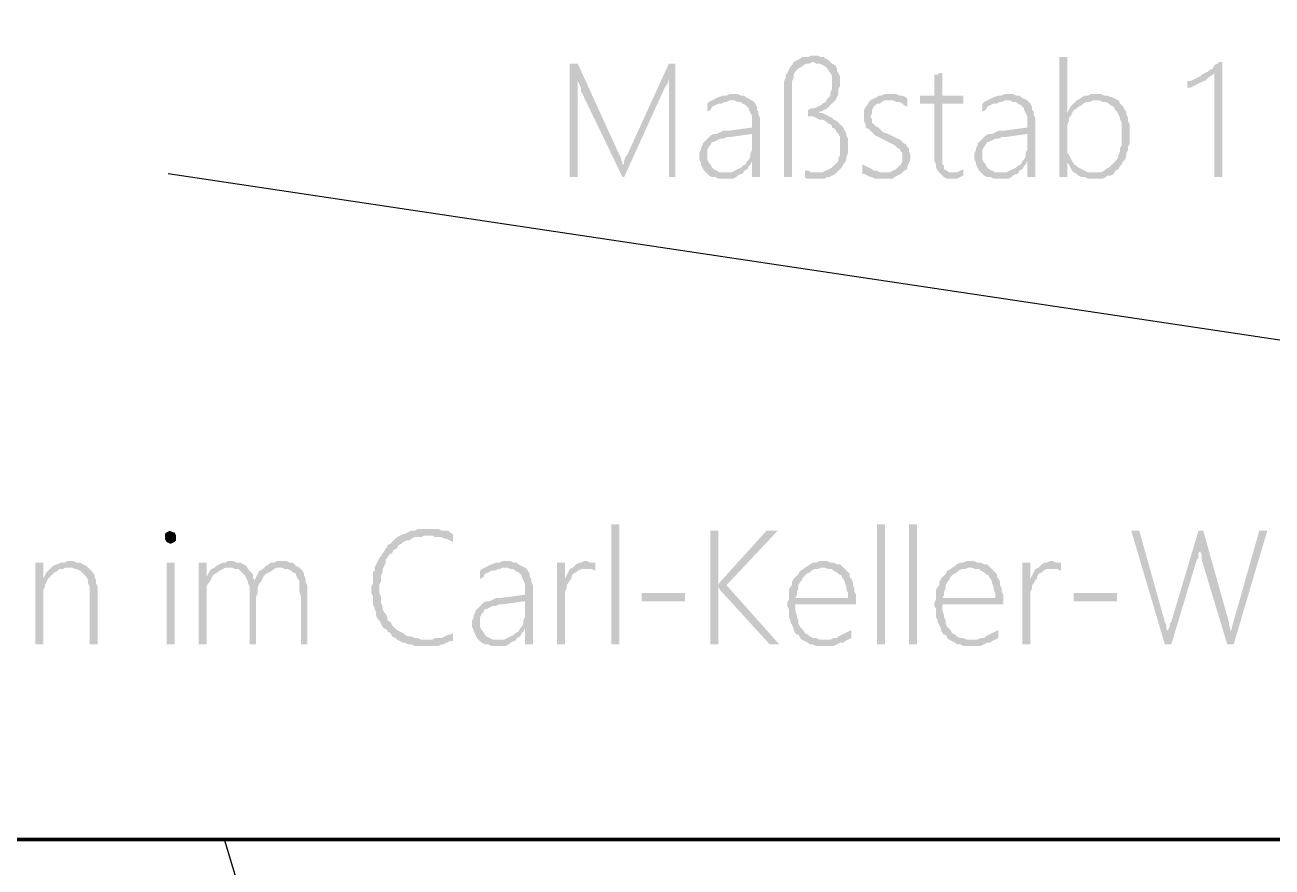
# Model space of a CAD drawing. Header units: metres. Extents: x -47 to 309, y -25 to 105.
# Drawn here: x -26.78 to -18.53, y 93.9 to 99.47 of the extents above; entities that cross this region are included whole.
import ezdxf

# ---------------------------------------------------------------- set-up
doc = ezdxf.new("R2010")
doc.units = ezdxf.units.M
doc.linetypes.add('AUSGEZOGEN', pattern=[0])
doc.layers.add('XR$1$STANDARD_1', color=7, linetype='AUSGEZOGEN', lineweight=25)

msp = doc.modelspace()

# ---------------------------------------------------------------- hatches: boundary and pattern name
at = {"layer": 'XR$1$STANDARD_1', "linetype": 'AUSGEZOGEN', "lineweight": 140, "transparency": 33554687}
h = msp.add_hatch(color=7, dxfattribs=at)
h.set_gradient(color2=(0, 0, 0), one_color=1)
h.paths.add_polyline_path([(-21.5698, 99.2677), (-21.5804, 99.2677), (-21.6016, 99.2571), (-21.6439, 99.2571), (-21.6545, 99.2466), (-21.6756, 99.236), (-21.6968, 99.2254), (-21.5698, 99.2254), (-21.5486, 99.2148), (-21.5275, 99.2148), (-21.5063, 99.2042), (-21.4851, 99.1936), (-21.4746, 99.1831), (-21.464, 99.1619), (-21.4534, 99.1513), (-21.4428, 99.1301), (-21.4428, 99.0455), (-21.4534, 99.0243), (-21.4534, 99.0031), (-21.464, 98.9926), (-21.4746, 98.982), (-21.4851, 98.9608), (-21.5063, 98.9502), (-21.5169, 98.9397), (-21.5381, 98.9291), (-21.5592, 98.9185), (-21.5804, 98.9185), (-21.6016, 98.9079), (-21.6016, 98.8656), (-21.5698, 98.8656), (-21.5486, 98.855), (-21.5275, 98.8444), (-21.5063, 98.8444), (-21.4851, 98.8338), (-21.4746, 98.8232), (-21.4534, 98.8127), (-21.4428, 98.8021), (-21.4428, 98.7915), (-21.4217, 98.7809), (-21.4111, 98.7597), (-21.4005, 98.7492), (-21.3899, 98.728), (-21.3899, 98.6116), (-21.4005, 98.5904), (-21.4005, 98.5692), (-21.4111, 98.5587), (-21.4322, 98.5375), (-21.4428, 98.5269), (-21.464, 98.5163), (-21.4851, 98.5058), (-21.5063, 98.4952), (-21.5486, 98.4952), (-21.4217, 98.4846), (-21.4111, 98.4952), (-21.3899, 98.5163), (-21.3793, 98.5269), (-21.3687, 98.5481), (-21.3582, 98.5587), (-21.3476, 98.5798), (-21.3476, 98.601), (-21.337, 98.6222), (-21.337, 98.7174), (-21.3476, 98.7386), (-21.3476, 98.7492), (-21.3582, 98.7703), (-21.3687, 98.7915), (-21.3899, 98.8127), (-21.4005, 98.8232), (-21.4111, 98.8338), (-21.4322, 98.8444), (-21.4428, 98.855), (-21.464, 98.8656), (-21.4851, 98.8762), (-21.5063, 98.8867), (-21.5275, 98.8867), (-21.5275, 98.8973), (-21.5169, 98.8973), (-21.4957, 98.9079), (-21.4746, 98.9185), (-21.464, 98.9291), (-21.4428, 98.9502), (-21.4322, 98.9608), (-21.4217, 98.9714), (-21.4111, 98.9926), (-21.4005, 99.0137), (-21.4005, 99.0455), (-21.3899, 99.0666), (-21.3899, 99.1301), (-21.4005, 99.1513), (-21.4111, 99.1619), (-21.4111, 99.1831), (-21.4217, 99.2042), (-21.4428, 99.2148), (-21.4534, 99.2254), (-21.464, 99.236), (-21.4851, 99.2466), (-21.4957, 99.2571), (-21.5169, 99.2571), (-21.5381, 99.2677)], flags=0)
h = msp.add_hatch(color=7, dxfattribs=at)
h.set_gradient(color2=(0, 0, 0), one_color=1)
h.paths.add_polyline_path([(-19.8871, 99.2571), (-19.94, 99.2571), (-19.94, 98.4634), (-19.8871, 98.4634), (-19.8871, 98.5587), (-19.8554, 98.5692), (-19.866, 98.5904), (-19.8765, 98.6116), (-19.8871, 98.6222), (-19.8871, 98.8127), (-19.8765, 98.8338), (-19.8765, 98.855), (-19.866, 98.8656), (-19.8554, 98.8867), (-19.8871, 98.8867)], flags=0)
h = msp.add_hatch(color=7, dxfattribs=at)
h.set_gradient(color2=(0, 0, 0), one_color=1)
h.paths.add_polyline_path([(-23.1255, 99.2148), (-23.1784, 99.2148), (-23.1784, 98.4634), (-23.1255, 98.4634), (-23.1255, 99.109)], flags=0)
h = msp.add_hatch(color=7, dxfattribs=at)
h.set_gradient(color2=(0, 0, 0), one_color=1)
h.paths.add_polyline_path([(-23.1255, 99.2148), (-23.1255, 99.0984), (-23.1149, 99.0772), (-23.1043, 99.0561), (-23.1043, 99.0349), (-22.8292, 98.4634), (-22.8292, 98.5587), (-22.8398, 98.5798), (-22.8398, 98.5904), (-22.8503, 98.6116)], flags=0)
h = msp.add_hatch(color=7, dxfattribs=at)
h.set_gradient(color2=(0, 0, 0), one_color=1)
h.paths.add_polyline_path([(-22.4799, 99.2148), (-22.5223, 99.2148), (-22.7974, 98.6116), (-22.808, 98.601), (-22.8186, 98.5692), (-22.8186, 98.5481), (-22.8292, 98.5481), (-22.8292, 98.4634), (-22.8186, 98.4634), (-22.554, 99.0455), (-22.5434, 99.0666), (-22.5329, 99.0772), (-22.5223, 99.109)], flags=0)
h = msp.add_hatch(color=7, dxfattribs=at)
h.set_gradient(color2=(0, 0, 0), one_color=1)
h.paths.add_polyline_path([(-22.4799, 99.2148), (-22.5223, 99.109), (-22.5223, 98.4634), (-22.4799, 98.4634)], flags=0)
h = msp.add_hatch(color=7, dxfattribs=at)
h.set_gradient(color2=(0, 0, 0), one_color=1)
h.paths.add_polyline_path([(-21.6968, 99.2254), (-21.7074, 99.2042), (-21.718, 99.1936), (-21.7286, 99.1725), (-21.7391, 99.1513), (-21.7497, 99.1407), (-21.7497, 99.1196), (-21.7603, 99.0984), (-21.7603, 98.4634), (-21.7074, 98.4634), (-21.7074, 99.0984), (-21.6968, 99.1196), (-21.6968, 99.1407), (-21.6862, 99.1619), (-21.6756, 99.1725), (-21.6651, 99.1831), (-21.6439, 99.1936), (-21.6333, 99.2042), (-21.6121, 99.2148), (-21.591, 99.2148), (-21.5698, 99.2254)], flags=0)
h = msp.add_hatch(color=7, dxfattribs=at)
h.set_gradient(color2=(0, 0, 0), one_color=1)
h.paths.add_polyline_path([(-18.9558, 99.1619), (-18.977, 99.1513), (-18.9982, 99.1407), (-19.0087, 99.1301), (-19.0299, 99.1196), (-19.0511, 99.109), (-19.0722, 99.0984), (-19.0934, 99.0984), (-19.0934, 99.0455), (-19.0934, 99.0561), (-19.0722, 99.0561), (-19.0511, 99.0666), (-19.0299, 99.0772), (-19.0087, 99.0878), (-18.9876, 99.0984), (-18.977, 99.0984), (-18.9558, 99.1196), (-18.9452, 99.1301), (-18.9241, 99.1407), (-18.9135, 99.1513)], flags=0)
h = msp.add_hatch(color=7, dxfattribs=at)
h.set_gradient(color2=(0, 0, 0), one_color=1)
h.paths.add_polyline_path([(-18.8606, 99.2254), (-18.8817, 99.2254), (-18.8923, 99.2148), (-18.9135, 99.2042), (-18.9241, 99.1831), (-18.9452, 99.1725), (-18.9558, 99.1619), (-18.9135, 99.1513), (-18.9135, 98.4634), (-18.8606, 98.4634)], flags=0)
h = msp.add_hatch(color=7, dxfattribs=at)
h.set_gradient(color2=(0, 0, 0), one_color=1)
h.paths.add_polyline_path([(-20.7126, 99.1513), (-20.7338, 99.1513), (-20.7443, 99.1407), (-20.7655, 99.1407), (-20.7655, 99.0031), (-20.8608, 99.0031), (-20.8608, 98.9502), (-20.7655, 98.9502), (-20.7655, 98.5692), (-20.7549, 98.5481), (-20.7549, 98.5269), (-20.7443, 98.5058), (-20.7338, 98.4952), (-20.6385, 98.4952), (-20.6703, 98.4952), (-20.6808, 98.5058), (-20.702, 98.5163), (-20.702, 98.5375), (-20.7126, 98.5481), (-20.7126, 98.9502), (-20.575, 98.9502), (-20.575, 99.0031), (-20.7126, 99.0031)], flags=0)
h = msp.add_hatch(color=7, dxfattribs=at)
h.set_gradient(color2=(0, 0, 0), one_color=1)
h.paths.add_polyline_path([(-22.0884, 99.0137), (-22.1201, 99.0137), (-22.1413, 99.0031), (-22.1625, 99.0031), (-22.1942, 98.9926), (-22.2154, 98.982), (-22.2365, 98.9714), (-22.2577, 98.9608), (-22.2683, 98.9502), (-22.2683, 98.8973), (-22.2471, 98.9079), (-22.2365, 98.9291), (-22.2154, 98.9397), (-22.1942, 98.9502), (-22.173, 98.9502), (-22.1519, 98.9608), (-22.1413, 98.9608), (-22.1201, 98.9714), (-21.972, 98.9714), (-21.9931, 98.982), (-22.0143, 98.9926), (-22.0249, 99.0031), (-22.046, 99.0031), (-22.0672, 99.0137)], flags=0)
h = msp.add_hatch(color=7, dxfattribs=at)
h.set_gradient(color2=(0, 0, 0), one_color=1)
h.paths.add_polyline_path([(-21.0618, 99.0137), (-21.0936, 99.0137), (-21.1147, 99.0031), (-21.1359, 99.0031), (-21.1465, 98.9926), (-21.1677, 98.982), (-21.1888, 98.9714), (-21.0618, 98.9714), (-21.0407, 98.9714), (-21.0195, 98.9608), (-20.9983, 98.9608), (-20.9772, 98.9502), (-20.9666, 98.9397), (-20.9454, 98.9291), (-20.9454, 98.982), (-20.956, 98.9926), (-20.9772, 99.0031), (-20.9983, 99.0031), (-21.0195, 99.0137), (-21.0407, 99.0137)], flags=0)
h = msp.add_hatch(color=7, dxfattribs=at)
h.set_gradient(color2=(0, 0, 0), one_color=1)
h.paths.add_polyline_path([(-20.2681, 99.0137), (-20.2999, 99.0137), (-20.321, 99.0031), (-20.3422, 99.0031), (-20.3739, 98.9926), (-20.3951, 98.982), (-20.4163, 98.9714), (-20.4374, 98.9608), (-20.448, 98.9502), (-20.448, 98.8973), (-20.4269, 98.9079), (-20.4163, 98.9291), (-20.3951, 98.9397), (-20.3739, 98.9502), (-20.3528, 98.9502), (-20.3316, 98.9608), (-20.321, 98.9608), (-20.2999, 98.9714), (-20.1517, 98.9714), (-20.1729, 98.982), (-20.194, 98.9926), (-20.2046, 99.0031), (-20.2258, 99.0031), (-20.2469, 99.0137)], flags=0)
h = msp.add_hatch(color=7, dxfattribs=at)
h.set_gradient(color2=(0, 0, 0), one_color=1)
h.paths.add_polyline_path([(-19.6861, 99.0137), (-19.7284, 99.0137), (-19.7495, 99.0031), (-19.7707, 99.0031), (-19.7919, 98.9926), (-19.8025, 98.982), (-19.8236, 98.9714), (-19.6755, 98.9714), (-19.6543, 98.9608), (-19.6331, 98.9608), (-19.612, 98.9502), (-19.6014, 98.9397), (-19.5802, 98.9291), (-19.5696, 98.9079), (-19.5591, 98.8973), (-19.5485, 98.8762), (-19.5379, 98.855), (-19.5379, 98.8444), (-19.5273, 98.8232), (-19.5273, 98.6751), (-19.5379, 98.6539), (-19.5379, 98.6327), (-19.5485, 98.6116), (-19.5485, 98.601), (-19.5591, 98.5798), (-19.5696, 98.5692), (-19.5802, 98.5587), (-19.6014, 98.5375), (-19.612, 98.5269), (-19.6331, 98.5163), (-19.6437, 98.5058), (-19.6649, 98.4952), (-19.7072, 98.4952), (-19.5802, 98.4846), (-19.5696, 98.5058), (-19.5485, 98.5163), (-19.5379, 98.5375), (-19.5273, 98.5481), (-19.5167, 98.5692), (-19.5061, 98.5798), (-19.4956, 98.601), (-19.4956, 98.6222), (-19.485, 98.6433), (-19.485, 98.6645), (-19.4744, 98.6857), (-19.4744, 98.8127), (-19.485, 98.8338), (-19.485, 98.855), (-19.4956, 98.8762), (-19.4956, 98.8973), (-19.5061, 98.9079), (-19.5167, 98.9291), (-19.5273, 98.9397), (-19.5379, 98.9502), (-19.5485, 98.9714), (-19.5696, 98.982), (-19.5908, 98.9926), (-19.6014, 98.9926), (-19.6226, 99.0031), (-19.6437, 99.0031), (-19.6649, 99.0137)], flags=0)
h = msp.add_hatch(color=7, dxfattribs=at)
h.set_gradient(color2=(0, 0, 0), one_color=1)
h.paths.add_polyline_path([(-21.972, 98.9714), (-22.099, 98.9714), (-22.0884, 98.9714), (-22.0672, 98.9608), (-22.046, 98.9608), (-22.0355, 98.9502), (-22.0143, 98.9397), (-22.0037, 98.9291), (-21.9931, 98.9185), (-21.9931, 98.9079), (-21.9825, 98.8867), (-21.972, 98.8656), (-21.972, 98.7915), (-22.1307, 98.7703), (-22.1625, 98.7703), (-22.1836, 98.7597), (-22.2048, 98.7492), (-21.972, 98.7492), (-21.972, 98.6433), (-21.9825, 98.6222), (-21.9825, 98.601), (-21.9931, 98.5798), (-21.972, 98.5692), (-21.972, 98.4634), (-21.919, 98.4634), (-21.919, 98.855), (-21.9296, 98.8762), (-21.9296, 98.8973), (-21.9402, 98.9079), (-21.9402, 98.9291), (-21.9508, 98.9502), (-21.9614, 98.9608)], flags=0)
h = msp.add_hatch(color=7, dxfattribs=at)
h.set_gradient(color2=(0, 0, 0), one_color=1)
h.paths.add_polyline_path([(-21.1888, 98.9714), (-21.1994, 98.9608), (-21.21, 98.9397), (-21.2206, 98.9291), (-21.2312, 98.9079), (-21.2312, 98.8338), (-21.2206, 98.8127), (-21.2206, 98.7915), (-21.1994, 98.7809), (-21.1888, 98.7703), (-21.1782, 98.7597), (-21.1571, 98.7386), (-21.1359, 98.728), (-21.1147, 98.7174), (-21.0936, 98.7068), (-21.0724, 98.6962), (-21.0512, 98.6857), (-21.0301, 98.6751), (-21.0195, 98.6645), (-21.0089, 98.6539), (-20.9983, 98.6539), (-20.9878, 98.6327), (-20.9772, 98.6222), (-20.9772, 98.5692), (-20.9878, 98.5481), (-20.9983, 98.5375), (-21.0089, 98.5269), (-21.0195, 98.5163), (-21.0407, 98.5058), (-21.0618, 98.4952), (-21.1042, 98.4952), (-20.9772, 98.4952), (-20.9666, 98.5058), (-20.9454, 98.5163), (-20.9454, 98.5375), (-20.9348, 98.5587), (-20.9243, 98.5798), (-20.9243, 98.6116), (-20.9348, 98.6327), (-20.9348, 98.6539), (-20.9454, 98.6645), (-20.956, 98.6857), (-20.9666, 98.6857), (-20.9772, 98.6962), (-20.9878, 98.7068), (-21.0089, 98.7174), (-21.0301, 98.728), (-21.0512, 98.7386), (-21.0724, 98.7492), (-21.1042, 98.7597), (-21.1253, 98.7809), (-21.1359, 98.7915), (-21.1571, 98.8021), (-21.1677, 98.8127), (-21.1782, 98.8232), (-21.1782, 98.8444), (-21.1888, 98.8656), (-21.1782, 98.8867), (-21.1782, 98.9079), (-21.1677, 98.9291), (-21.1571, 98.9397), (-21.1465, 98.9502), (-21.1253, 98.9502), (-21.1147, 98.9608), (-21.0936, 98.9714), (-21.0618, 98.9714)], flags=0)
h = msp.add_hatch(color=7, dxfattribs=at)
h.set_gradient(color2=(0, 0, 0), one_color=1)
h.paths.add_polyline_path([(-20.1517, 98.9714), (-20.2787, 98.9714), (-20.2681, 98.9714), (-20.2469, 98.9608), (-20.2258, 98.9608), (-20.2152, 98.9502), (-20.194, 98.9397), (-20.1834, 98.9291), (-20.1729, 98.9185), (-20.1729, 98.9079), (-20.1623, 98.8867), (-20.1517, 98.8656), (-20.1517, 98.7915), (-20.3104, 98.7703), (-20.3422, 98.7703), (-20.3634, 98.7597), (-20.3845, 98.7492), (-20.1517, 98.7492), (-20.1517, 98.6433), (-20.1623, 98.6222), (-20.1623, 98.601), (-20.1729, 98.5798), (-20.1517, 98.5692), (-20.1517, 98.4634), (-20.0988, 98.4634), (-20.0988, 98.855), (-20.1094, 98.8762), (-20.1094, 98.8973), (-20.12, 98.9079), (-20.12, 98.9291), (-20.1305, 98.9502), (-20.1411, 98.9608)], flags=0)
h = msp.add_hatch(color=7, dxfattribs=at)
h.set_gradient(color2=(0, 0, 0), one_color=1)
h.paths.add_polyline_path([(-19.8236, 98.9714), (-19.8342, 98.9608), (-19.8554, 98.9397), (-19.866, 98.9291), (-19.8765, 98.9079), (-19.8871, 98.8867), (-19.8554, 98.8867), (-19.8448, 98.9079), (-19.8236, 98.9185), (-19.813, 98.9291), (-19.7919, 98.9397), (-19.7813, 98.9502), (-19.7601, 98.9608), (-19.739, 98.9608), (-19.7178, 98.9714), (-19.6966, 98.9714)], flags=0)
h = msp.add_hatch(color=7, dxfattribs=at)
h.set_gradient(color2=(0, 0, 0), one_color=1)
h.paths.add_polyline_path([(-22.2048, 98.7492), (-22.226, 98.7492), (-22.2471, 98.7386), (-22.2577, 98.728), (-22.2683, 98.7174), (-22.2895, 98.6962), (-22.3, 98.6857), (-22.3, 98.6751), (-22.3106, 98.6539), (-22.3106, 98.6433), (-22.3212, 98.6222), (-22.3212, 98.5798), (-22.3106, 98.5587), (-22.3106, 98.5481), (-22.3, 98.5269), (-22.2895, 98.5058), (-22.2789, 98.4952), (-22.1519, 98.4952), (-22.1836, 98.4952), (-22.2048, 98.5058), (-22.226, 98.5163), (-22.2365, 98.5269), (-22.2471, 98.5481), (-22.2577, 98.5587), (-22.2683, 98.5798), (-22.2683, 98.6433), (-22.2577, 98.6645), (-22.2471, 98.6751), (-22.2365, 98.6962), (-22.226, 98.6962), (-22.2048, 98.7068), (-22.1836, 98.7174), (-22.1625, 98.7174), (-22.1413, 98.728), (-22.1201, 98.728), (-21.972, 98.7492)], flags=0)
h = msp.add_hatch(color=7, dxfattribs=at)
h.set_gradient(color2=(0, 0, 0), one_color=1)
h.paths.add_polyline_path([(-20.3845, 98.7492), (-20.4057, 98.7492), (-20.4269, 98.7386), (-20.4374, 98.728), (-20.448, 98.7174), (-20.4692, 98.6962), (-20.4798, 98.6857), (-20.4798, 98.6751), (-20.4904, 98.6539), (-20.4904, 98.6433), (-20.5009, 98.6222), (-20.5009, 98.5798), (-20.4904, 98.5587), (-20.4904, 98.5481), (-20.4798, 98.5269), (-20.4692, 98.5058), (-20.4586, 98.4952), (-20.3316, 98.4952), (-20.3634, 98.4952), (-20.3845, 98.5058), (-20.4057, 98.5163), (-20.4163, 98.5269), (-20.4269, 98.5481), (-20.4374, 98.5587), (-20.448, 98.5798), (-20.448, 98.6433), (-20.4374, 98.6645), (-20.4269, 98.6751), (-20.4163, 98.6962), (-20.4057, 98.6962), (-20.3845, 98.7068), (-20.3634, 98.7174), (-20.3422, 98.7174), (-20.321, 98.728), (-20.2999, 98.728), (-20.1517, 98.7492)], flags=0)
h = msp.add_hatch(color=7, dxfattribs=at)
h.set_gradient(color2=(0, 0, 0), one_color=1)
h.paths.add_polyline_path([(-21.9931, 98.5798), (-22.0037, 98.5692), (-22.0143, 98.5481), (-22.0355, 98.5375), (-22.046, 98.5269), (-22.0672, 98.5163), (-22.0884, 98.5058), (-22.1095, 98.4952), (-22.2789, 98.4952), (-22.2683, 98.4846), (-22.2577, 98.474), (-22.2365, 98.4634), (-22.2154, 98.4634), (-22.1942, 98.4528), (-22.099, 98.4528), (-22.0778, 98.4634), (-22.0672, 98.474), (-22.046, 98.4846), (-22.0355, 98.4846), (-22.0249, 98.5058), (-22.0037, 98.5163), (-21.9931, 98.5375), (-21.9825, 98.5481), (-21.972, 98.5692)], flags=0)
h = msp.add_hatch(color=7, dxfattribs=at)
h.set_gradient(color2=(0, 0, 0), one_color=1)
h.paths.add_polyline_path([(-21.6227, 98.5058), (-21.6227, 98.4634), (-21.6121, 98.4528), (-21.4957, 98.4528), (-21.4746, 98.4634), (-21.464, 98.4634), (-21.4428, 98.474), (-21.4217, 98.4846), (-21.5486, 98.4952), (-21.5804, 98.4952), (-21.6016, 98.5058)], flags=0)
h = msp.add_hatch(color=7, dxfattribs=at)
h.set_gradient(color2=(0, 0, 0), one_color=1)
h.paths.add_polyline_path([(-21.2417, 98.5481), (-21.2417, 98.4846), (-21.2312, 98.4846), (-21.21, 98.474), (-21.1888, 98.4634), (-21.1782, 98.4634), (-21.1571, 98.4528), (-21.0407, 98.4528), (-21.0301, 98.4634), (-21.0089, 98.474), (-20.9878, 98.4846), (-20.9772, 98.4952), (-21.1042, 98.4952), (-21.1253, 98.4952), (-21.1465, 98.5058), (-21.1677, 98.5058), (-21.1782, 98.5163), (-21.1994, 98.5269), (-21.2206, 98.5375)], flags=0)
h = msp.add_hatch(color=7, dxfattribs=at)
h.set_gradient(color2=(0, 0, 0), one_color=1)
h.paths.add_polyline_path([(-20.575, 98.5163), (-20.5962, 98.5058), (-20.6173, 98.4952), (-20.7338, 98.4952), (-20.7232, 98.4846), (-20.7126, 98.474), (-20.702, 98.4634), (-20.6808, 98.4528), (-20.6173, 98.4528), (-20.5962, 98.4634), (-20.575, 98.474)], flags=0)
h = msp.add_hatch(color=7, dxfattribs=at)
h.set_gradient(color2=(0, 0, 0), one_color=1)
h.paths.add_polyline_path([(-20.1729, 98.5798), (-20.1834, 98.5692), (-20.194, 98.5481), (-20.2152, 98.5375), (-20.2258, 98.5269), (-20.2469, 98.5163), (-20.2681, 98.5058), (-20.2893, 98.4952), (-20.4586, 98.4952), (-20.448, 98.4846), (-20.4374, 98.474), (-20.4163, 98.4634), (-20.3951, 98.4634), (-20.3739, 98.4528), (-20.2787, 98.4528), (-20.2575, 98.4634), (-20.2469, 98.474), (-20.2258, 98.4846), (-20.2152, 98.4846), (-20.2046, 98.5058), (-20.1834, 98.5163), (-20.1729, 98.5375), (-20.1623, 98.5481), (-20.1517, 98.5692)], flags=0)
h = msp.add_hatch(color=7, dxfattribs=at)
h.set_gradient(color2=(0, 0, 0), one_color=1)
h.paths.add_polyline_path([(-19.8554, 98.5692), (-19.8871, 98.5587), (-19.8765, 98.5481), (-19.866, 98.5269), (-19.8554, 98.5058), (-19.8448, 98.4952), (-19.8236, 98.4846), (-19.813, 98.474), (-19.7919, 98.4634), (-19.7707, 98.4634), (-19.7495, 98.4528), (-19.6543, 98.4528), (-19.6331, 98.4634), (-19.6226, 98.474), (-19.6014, 98.474), (-19.5802, 98.4846), (-19.7072, 98.4952), (-19.7495, 98.4952), (-19.7707, 98.5058), (-19.7919, 98.5163), (-19.813, 98.5269), (-19.8236, 98.5375), (-19.8448, 98.5481), (-19.8448, 98.5587)], flags=0)
h = msp.add_hatch(color=7, dxfattribs=at)
h.set_gradient(color2=(0, 0, 0), one_color=1)
h.paths.add_polyline_path([(-25.8241, 96.1246), (-25.8453, 96.114), (-25.8559, 96.1034), (-25.8559, 96.0717), (-25.8453, 96.0505), (-25.8241, 96.0399), (-25.8136, 96.0399), (-25.7924, 96.0505), (-25.7818, 96.0611), (-25.7818, 96.0928), (-25.7924, 96.114), (-25.803, 96.114)], flags=0)
h = msp.add_hatch(color=7, dxfattribs=at)
h.set_gradient(color2=(0, 0, 0), one_color=1)
h.paths.add_polyline_path([(-24.1097, 96.1352), (-24.1838, 96.1352), (-24.205, 96.1246), (-24.2261, 96.1246), (-24.2473, 96.114), (-24.2685, 96.1034), (-24.279, 96.1034), (-24.3002, 96.0928), (-24.0885, 96.0928), (-24.0674, 96.0823), (-24.025, 96.0823), (-24.0039, 96.0717), (-23.9933, 96.0717), (-23.9721, 96.0611), (-23.951, 96.0505), (-23.951, 96.1034), (-23.9721, 96.114), (-23.9827, 96.1246), (-24.025, 96.1246), (-24.0462, 96.1352), (-24.0885, 96.1352)], flags=0)
h = msp.add_hatch(color=7, dxfattribs=at)
h.set_gradient(color2=(0, 0, 0), one_color=1)
h.paths.add_polyline_path([(-22.9033, 95.3732), (-22.8503, 95.3732), (-22.8503, 96.1669), (-22.9033, 96.1669)], flags=0)
h = msp.add_hatch(color=7, dxfattribs=at)
h.set_gradient(color2=(0, 0, 0), one_color=1)
h.paths.add_polyline_path([(-22.1942, 96.1246), (-22.2471, 96.1246), (-22.2471, 95.3732), (-22.1942, 95.3732), (-22.1942, 95.7542), (-22.1413, 95.7648), (-22.1942, 95.7648)], flags=0)
h = msp.add_hatch(color=7, dxfattribs=at)
h.set_gradient(color2=(0, 0, 0), one_color=1)
h.paths.add_polyline_path([(-21.8026, 96.1246), (-21.8767, 96.1246), (-22.1836, 95.7859), (-22.1942, 95.7648), (-22.1413, 95.7648)], flags=0)
h = msp.add_hatch(color=7, dxfattribs=at)
h.set_gradient(color2=(0, 0, 0), one_color=1)
h.paths.add_polyline_path([(-21.1465, 95.3732), (-21.0936, 95.3732), (-21.0936, 96.1669), (-21.1465, 96.1669)], flags=0)
h = msp.add_hatch(color=7, dxfattribs=at)
h.set_gradient(color2=(0, 0, 0), one_color=1)
h.paths.add_polyline_path([(-20.9348, 95.3732), (-20.8819, 95.3732), (-20.8819, 96.1669), (-20.9348, 96.1669)], flags=0)
h = msp.add_hatch(color=7, dxfattribs=at)
h.set_gradient(color2=(0, 0, 0), one_color=1)
h.paths.add_polyline_path([(-19.4109, 96.1246), (-19.4638, 96.1246), (-19.2416, 95.3732), (-19.2204, 95.4579), (-19.231, 95.479), (-19.231, 95.5002), (-19.2416, 95.5214)], flags=0)
h = msp.add_hatch(color=7, dxfattribs=at)
h.set_gradient(color2=(0, 0, 0), one_color=1)
h.paths.add_polyline_path([(-18.9876, 96.1246), (-19.0193, 96.1246), (-19.1992, 95.5214), (-19.2098, 95.5108), (-19.2098, 95.4896), (-19.2204, 95.4685), (-19.2204, 95.4579), (-19.2416, 95.3732), (-19.1992, 95.3732), (-19.0299, 95.9341), (-19.0193, 95.9447), (-19.0193, 95.9764), (-19.0087, 95.987), (-19.0087, 96.0082)], flags=0)
h = msp.add_hatch(color=7, dxfattribs=at)
h.set_gradient(color2=(0, 0, 0), one_color=1)
h.paths.add_polyline_path([(-18.9876, 96.1246), (-19.0087, 96.0082), (-19.0087, 95.987), (-18.9982, 95.9658), (-18.9982, 95.9341), (-18.8288, 95.3732), (-18.8077, 95.4579), (-18.8077, 95.479), (-18.8183, 95.5002), (-18.8183, 95.5214)], flags=0)
h = msp.add_hatch(color=7, dxfattribs=at)
h.set_gradient(color2=(0, 0, 0), one_color=1)
h.paths.add_polyline_path([(-18.5643, 96.1246), (-18.6172, 96.1246), (-18.7971, 95.4896), (-18.7971, 95.479), (-18.8077, 95.4579), (-18.8288, 95.3732), (-18.7865, 95.3732)], flags=0)
h = msp.add_hatch(color=7, dxfattribs=at)
h.set_gradient(color2=(0, 0, 0), one_color=1)
h.paths.add_polyline_path([(-24.3002, 96.0928), (-24.3214, 96.0823), (-24.332, 96.0717), (-24.3531, 96.0505), (-24.3637, 96.0399), (-24.3849, 96.0293), (-24.3849, 96.0188), (-24.3955, 96.0082), (-24.406, 95.987), (-24.4166, 95.9764), (-24.4272, 95.9553), (-24.4378, 95.9447), (-24.4484, 95.9235), (-24.4589, 95.9024), (-24.4695, 95.8812), (-24.4695, 95.86), (-24.4801, 95.8494), (-24.4801, 95.7754), (-24.4907, 95.7542), (-24.4907, 95.7119), (-24.4801, 95.6907), (-24.4801, 95.6378), (-24.4695, 95.6166), (-24.4695, 95.606), (-24.4589, 95.5849), (-24.4589, 95.5637), (-24.4484, 95.5425), (-24.4378, 95.5319), (-24.4272, 95.5108), (-24.4166, 95.4896), (-24.406, 95.479), (-24.3849, 95.4685), (-24.3849, 95.4579), (-24.3637, 95.4473), (-24.3531, 95.4261), (-24.332, 95.4155), (-24.3214, 95.405), (-24.1309, 95.405), (-24.1626, 95.405), (-24.1838, 95.4155), (-24.205, 95.4155), (-24.2261, 95.4261), (-24.2473, 95.4261), (-24.2685, 95.4367), (-24.279, 95.4473), (-24.3002, 95.4579), (-24.3214, 95.4685), (-24.332, 95.479), (-24.3531, 95.5002), (-24.3637, 95.5214), (-24.3849, 95.5319), (-24.3849, 95.5531), (-24.3955, 95.5743), (-24.406, 95.5849), (-24.4166, 95.606), (-24.4166, 95.6272), (-24.4272, 95.6484), (-24.4272, 95.6907), (-24.4378, 95.7119), (-24.4378, 95.7648), (-24.4272, 95.7859), (-24.4272, 95.8283), (-24.4166, 95.8494), (-24.4166, 95.8706), (-24.406, 95.8918), (-24.3955, 95.9129), (-24.3955, 95.9341), (-24.3849, 95.9447), (-24.3743, 95.9658), (-24.3531, 95.9764), (-24.3425, 95.9976), (-24.3214, 96.0082), (-24.3108, 96.0293), (-24.2896, 96.0399), (-24.279, 96.0505), (-24.2579, 96.0611), (-24.2367, 96.0611), (-24.2261, 96.0717), (-24.205, 96.0823), (-24.1626, 96.0823), (-24.1415, 96.0928), (-24.1203, 96.0928)], flags=0)
h = msp.add_hatch(color=7, dxfattribs=at)
h.set_gradient(color2=(0, 0, 0), one_color=1)
h.paths.add_polyline_path([(-26.6602, 95.9129), (-26.7131, 95.9129), (-26.7131, 95.3732), (-26.6602, 95.3732), (-26.6602, 95.733), (-26.6496, 95.7542), (-26.6496, 95.7648), (-26.639, 95.7859), (-26.6284, 95.8071), (-26.6602, 95.8071)], flags=0)
h = msp.add_hatch(color=7, dxfattribs=at)
h.set_gradient(color2=(0, 0, 0), one_color=1)
h.paths.add_polyline_path([(-26.4803, 95.9235), (-26.5015, 95.9235), (-26.5226, 95.9129), (-26.5438, 95.9129), (-26.565, 95.9024), (-26.5755, 95.9024), (-26.5967, 95.8918), (-26.6073, 95.8812), (-26.6284, 95.86), (-26.639, 95.8494), (-26.6496, 95.8283), (-26.6602, 95.8071), (-26.6284, 95.8071), (-26.6179, 95.8177), (-26.5967, 95.8389), (-26.5861, 95.8494), (-26.565, 95.86), (-26.5544, 95.8706), (-26.5332, 95.8706), (-26.512, 95.8812), (-26.3639, 95.8812), (-26.3745, 95.8918), (-26.3956, 95.9024), (-26.4168, 95.9129), (-26.438, 95.9129), (-26.4591, 95.9235)], flags=0)
h = msp.add_hatch(color=7, dxfattribs=at)
h.set_gradient(color2=(0, 0, 0), one_color=1)
h.paths.add_polyline_path([(-26.3639, 95.8812), (-26.4909, 95.8812), (-26.4697, 95.8812), (-26.4485, 95.8706), (-26.438, 95.8706), (-26.4168, 95.86), (-26.4062, 95.8494), (-26.3956, 95.8389), (-26.385, 95.8283), (-26.3745, 95.8177), (-26.3639, 95.7965), (-26.3639, 95.7754), (-26.3533, 95.7542), (-26.3533, 95.3732), (-26.3004, 95.3732), (-26.3004, 95.7542), (-26.311, 95.7754), (-26.311, 95.7965), (-26.3215, 95.8177), (-26.3215, 95.8283), (-26.3321, 95.8494), (-26.3427, 95.86), (-26.3533, 95.8706)], flags=0)
h = msp.add_hatch(color=7, dxfattribs=at)
h.set_gradient(color2=(0, 0, 0), one_color=1)
h.paths.add_polyline_path([(-25.8453, 95.3732), (-25.7924, 95.3732), (-25.7924, 95.9129), (-25.8453, 95.9129)], flags=0)
h = msp.add_hatch(color=7, dxfattribs=at)
h.set_gradient(color2=(0, 0, 0), one_color=1)
h.paths.add_polyline_path([(-25.5807, 95.9129), (-25.6337, 95.9129), (-25.6337, 95.3732), (-25.5807, 95.3732), (-25.5807, 95.7542), (-25.5702, 95.7754), (-25.5596, 95.7859), (-25.549, 95.8071), (-25.5807, 95.8177)], flags=0)
h = msp.add_hatch(color=7, dxfattribs=at)
h.set_gradient(color2=(0, 0, 0), one_color=1)
h.paths.add_polyline_path([(-25.5278, 95.8812), (-25.549, 95.8706), (-25.5596, 95.86), (-25.5702, 95.8389), (-25.5807, 95.8177), (-25.549, 95.8071), (-25.5384, 95.8283), (-25.5278, 95.8389), (-25.5067, 95.8494), (-25.4961, 95.86), (-25.4749, 95.8706), (-25.4537, 95.8812), (-25.4326, 95.8812)], flags=0)
h = msp.add_hatch(color=7, dxfattribs=at)
h.set_gradient(color2=(0, 0, 0), one_color=1)
h.paths.add_polyline_path([(-25.422, 95.9235), (-25.4432, 95.9235), (-25.4537, 95.9129), (-25.4749, 95.9129), (-25.4961, 95.9024), (-25.5172, 95.8918), (-25.5278, 95.8812), (-25.4114, 95.8812), (-25.3902, 95.8706), (-25.3691, 95.8706), (-25.3585, 95.86), (-25.3479, 95.8494), (-25.3373, 95.8389), (-25.3267, 95.8283), (-25.3162, 95.8071), (-25.3056, 95.7859), (-25.2633, 95.7965), (-25.2738, 95.8177), (-25.2738, 95.8389), (-25.295, 95.86), (-25.3056, 95.8706), (-25.3162, 95.8918), (-25.3373, 95.9024), (-25.3585, 95.9129), (-25.3797, 95.9129), (-25.4008, 95.9235)], flags=0)
h = msp.add_hatch(color=7, dxfattribs=at)
h.set_gradient(color2=(0, 0, 0), one_color=1)
h.paths.add_polyline_path([(-25.0939, 95.9235), (-25.1151, 95.9235), (-25.1363, 95.9129), (-25.1574, 95.9129), (-25.168, 95.9024), (-25.1892, 95.8918), (-25.1998, 95.8812), (-25.2103, 95.8706), (-25.2315, 95.86), (-25.2421, 95.8389), (-25.2527, 95.8177), (-25.2633, 95.7965), (-25.3056, 95.7859), (-25.3056, 95.7754), (-25.295, 95.7542), (-25.295, 95.3732), (-25.2527, 95.3732), (-25.2527, 95.6907), (-25.2421, 95.7119), (-25.2421, 95.7542), (-25.2315, 95.7754), (-25.2209, 95.7859), (-25.2103, 95.8071), (-25.1998, 95.8283), (-25.1892, 95.8389), (-25.168, 95.8494), (-25.1468, 95.86), (-25.1363, 95.8706), (-25.1151, 95.8812), (-24.9669, 95.8812), (-24.9881, 95.8918), (-24.9987, 95.9024), (-25.0093, 95.9129), (-25.0304, 95.9129), (-25.0516, 95.9235), (-25.0728, 95.9235)], flags=0)
h = msp.add_hatch(color=7, dxfattribs=at)
h.set_gradient(color2=(0, 0, 0), one_color=1)
h.paths.add_polyline_path([(-24.9669, 95.8812), (-25.0939, 95.8812), (-25.0833, 95.8812), (-25.0622, 95.8706), (-25.041, 95.8706), (-25.0198, 95.86), (-25.0093, 95.8494), (-24.9881, 95.8389), (-24.9881, 95.8283), (-24.9775, 95.8071), (-24.9669, 95.7965), (-24.9669, 95.7224), (-24.9563, 95.6907), (-24.9563, 95.3732), (-24.914, 95.3732), (-24.914, 95.7648), (-24.9246, 95.7859), (-24.9246, 95.8071), (-24.9352, 95.8283), (-24.9352, 95.8389), (-24.9458, 95.86), (-24.9563, 95.8706)], flags=0)
h = msp.add_hatch(color=7, dxfattribs=at)
h.set_gradient(color2=(0, 0, 0), one_color=1)
h.paths.add_polyline_path([(-23.5911, 95.9235), (-23.6229, 95.9235), (-23.6441, 95.9129), (-23.6652, 95.9129), (-23.697, 95.9024), (-23.7181, 95.8918), (-23.7393, 95.8812), (-23.7605, 95.8706), (-23.7711, 95.86), (-23.7711, 95.8071), (-23.7499, 95.8177), (-23.7393, 95.8389), (-23.7181, 95.8494), (-23.697, 95.86), (-23.6758, 95.86), (-23.6546, 95.8706), (-23.6441, 95.8706), (-23.6229, 95.8812), (-23.4747, 95.8812), (-23.4959, 95.8918), (-23.5171, 95.9024), (-23.5277, 95.9129), (-23.5488, 95.9129), (-23.57, 95.9235)], flags=0)
h = msp.add_hatch(color=7, dxfattribs=at)
h.set_gradient(color2=(0, 0, 0), one_color=1)
h.paths.add_polyline_path([(-23.4747, 95.8812), (-23.6017, 95.8812), (-23.5911, 95.8812), (-23.57, 95.8706), (-23.5488, 95.8706), (-23.5382, 95.86), (-23.5171, 95.8494), (-23.5065, 95.8389), (-23.4959, 95.8283), (-23.4959, 95.8177), (-23.4853, 95.7965), (-23.4747, 95.7754), (-23.4747, 95.7013), (-23.6335, 95.6801), (-23.6652, 95.6801), (-23.6864, 95.6695), (-23.7076, 95.6589), (-23.4747, 95.6589), (-23.4747, 95.5531), (-23.4853, 95.5319), (-23.4853, 95.5108), (-23.4959, 95.4896), (-23.4747, 95.479), (-23.4747, 95.3732), (-23.4218, 95.3732), (-23.4218, 95.7648), (-23.4324, 95.7859), (-23.4324, 95.8071), (-23.443, 95.8177), (-23.443, 95.8389), (-23.4536, 95.86), (-23.4642, 95.8706)], flags=0)
h = msp.add_hatch(color=7, dxfattribs=at)
h.set_gradient(color2=(0, 0, 0), one_color=1)
h.paths.add_polyline_path([(-23.2102, 95.9129), (-23.2631, 95.9129), (-23.2631, 95.3732), (-23.2102, 95.3732), (-23.2102, 95.7224), (-23.1996, 95.7436), (-23.1996, 95.7648), (-23.189, 95.7754), (-23.2102, 95.7859)], flags=0)
h = msp.add_hatch(color=7, dxfattribs=at)
h.set_gradient(color2=(0, 0, 0), one_color=1)
h.paths.add_polyline_path([(-23.1573, 95.8812), (-23.1784, 95.8706), (-23.189, 95.8494), (-23.1996, 95.8283), (-23.2102, 95.8071), (-23.2102, 95.7859), (-23.189, 95.7754), (-23.1784, 95.7965), (-23.1678, 95.8071), (-23.1678, 95.8177), (-23.1573, 95.8389), (-23.1361, 95.8494), (-23.1255, 95.86), (-23.1043, 95.8706), (-23.062, 95.8706)], flags=0)
h = msp.add_hatch(color=7, dxfattribs=at)
h.set_gradient(color2=(0, 0, 0), one_color=1)
h.paths.add_polyline_path([(-23.062, 95.9235), (-23.0832, 95.9235), (-23.1043, 95.9129), (-23.1149, 95.9129), (-23.1361, 95.9024), (-23.1573, 95.8812), (-23.062, 95.8706), (-23.0303, 95.8706), (-23.0091, 95.86), (-23.0091, 95.9129), (-23.0408, 95.9129)], flags=0)
h = msp.add_hatch(color=7, dxfattribs=at)
h.set_gradient(color2=(0, 0, 0), one_color=1)
h.paths.add_polyline_path([(-21.6227, 95.8812), (-21.6333, 95.8706), (-21.6545, 95.86), (-21.6651, 95.8389), (-21.6862, 95.8177), (-21.6968, 95.8071), (-21.7074, 95.7859), (-21.7074, 95.7648), (-21.718, 95.7542), (-21.7286, 95.733), (-21.7286, 95.6695), (-21.7391, 95.6484), (-21.7391, 95.6272), (-21.7286, 95.606), (-21.7286, 95.5531), (-21.718, 95.5319), (-21.718, 95.5214), (-21.7074, 95.5002), (-21.6968, 95.479), (-21.6968, 95.4685), (-21.6862, 95.4473), (-21.6756, 95.4367), (-21.6651, 95.4367), (-21.6545, 95.4155), (-21.6439, 95.405), (-21.4957, 95.405), (-21.5275, 95.405), (-21.5486, 95.4155), (-21.5698, 95.4155), (-21.591, 95.4261), (-21.6016, 95.4367), (-21.6227, 95.4473), (-21.6333, 95.4685), (-21.6439, 95.479), (-21.6545, 95.4896), (-21.6651, 95.5108), (-21.6651, 95.5319), (-21.6756, 95.5531), (-21.6756, 95.5637), (-21.6862, 95.5954), (-21.6862, 95.6378), (-21.2841, 95.6378), (-21.2841, 95.6801), (-21.6862, 95.6801), (-21.6756, 95.7013), (-21.6756, 95.7224), (-21.6651, 95.7436), (-21.6651, 95.7648), (-21.6545, 95.7859), (-21.6439, 95.7965), (-21.6333, 95.8177), (-21.6227, 95.8283), (-21.6121, 95.8389), (-21.591, 95.8494), (-21.5804, 95.86), (-21.5592, 95.8706), (-21.5381, 95.8706), (-21.5169, 95.8812), (-21.4957, 95.8812)], flags=0)
h = msp.add_hatch(color=7, dxfattribs=at)
h.set_gradient(color2=(0, 0, 0), one_color=1)
h.paths.add_polyline_path([(-21.4957, 95.9235), (-21.5275, 95.9235), (-21.5486, 95.9129), (-21.5698, 95.9129), (-21.591, 95.9024), (-21.6016, 95.8918), (-21.6227, 95.8812), (-21.4957, 95.8812), (-21.464, 95.8706), (-21.4428, 95.8706), (-21.4322, 95.86), (-21.4111, 95.8494), (-21.4005, 95.8389), (-21.3793, 95.8283), (-21.3793, 95.8177), (-21.3687, 95.8071), (-21.3582, 95.7859), (-21.3582, 95.7754), (-21.3476, 95.7542), (-21.3476, 95.733), (-21.337, 95.7119), (-21.337, 95.6801), (-21.6862, 95.6801), (-21.2841, 95.6801), (-21.2841, 95.7013), (-21.2947, 95.7224), (-21.2947, 95.7436), (-21.3052, 95.7648), (-21.3052, 95.7859), (-21.3158, 95.8071), (-21.3264, 95.8177), (-21.3264, 95.8389), (-21.337, 95.8494), (-21.3476, 95.86), (-21.3582, 95.8706), (-21.3793, 95.8918), (-21.3899, 95.9024), (-21.4111, 95.9024), (-21.4322, 95.9129), (-21.4534, 95.9129), (-21.4746, 95.9235)], flags=0)
h = msp.add_hatch(color=7, dxfattribs=at)
h.set_gradient(color2=(0, 0, 0), one_color=1)
h.paths.add_polyline_path([(-20.6491, 95.8812), (-20.6597, 95.8706), (-20.6808, 95.86), (-20.6914, 95.8389), (-20.7126, 95.8177), (-20.7232, 95.8071), (-20.7338, 95.7859), (-20.7338, 95.7648), (-20.7443, 95.7542), (-20.7549, 95.733), (-20.7549, 95.6695), (-20.7655, 95.6484), (-20.7655, 95.6272), (-20.7549, 95.606), (-20.7549, 95.5531), (-20.7443, 95.5319), (-20.7443, 95.5214), (-20.7338, 95.5002), (-20.7232, 95.479), (-20.7232, 95.4685), (-20.7126, 95.4473), (-20.702, 95.4367), (-20.6914, 95.4367), (-20.6808, 95.4155), (-20.6703, 95.405), (-20.5221, 95.405), (-20.5539, 95.405), (-20.575, 95.4155), (-20.5962, 95.4155), (-20.6173, 95.4261), (-20.6279, 95.4367), (-20.6491, 95.4473), (-20.6597, 95.4685), (-20.6703, 95.479), (-20.6808, 95.4896), (-20.6914, 95.5108), (-20.6914, 95.5319), (-20.702, 95.5531), (-20.702, 95.5637), (-20.7126, 95.5954), (-20.7126, 95.6378), (-20.3104, 95.6378), (-20.3104, 95.6801), (-20.7126, 95.6801), (-20.702, 95.7013), (-20.702, 95.7224), (-20.6914, 95.7436), (-20.6914, 95.7648), (-20.6808, 95.7859), (-20.6703, 95.7965), (-20.6597, 95.8177), (-20.6491, 95.8283), (-20.6385, 95.8389), (-20.6173, 95.8494), (-20.6068, 95.86), (-20.5856, 95.8706), (-20.5644, 95.8706), (-20.5433, 95.8812), (-20.5221, 95.8812)], flags=0)
h = msp.add_hatch(color=7, dxfattribs=at)
h.set_gradient(color2=(0, 0, 0), one_color=1)
h.paths.add_polyline_path([(-20.5221, 95.9235), (-20.5539, 95.9235), (-20.575, 95.9129), (-20.5962, 95.9129), (-20.6173, 95.9024), (-20.6279, 95.8918), (-20.6491, 95.8812), (-20.5221, 95.8812), (-20.4904, 95.8706), (-20.4692, 95.8706), (-20.4586, 95.86), (-20.4374, 95.8494), (-20.4269, 95.8389), (-20.4057, 95.8283), (-20.4057, 95.8177), (-20.3951, 95.8071), (-20.3845, 95.7859), (-20.3845, 95.7754), (-20.3739, 95.7542), (-20.3739, 95.733), (-20.3634, 95.7119), (-20.3634, 95.6801), (-20.7126, 95.6801), (-20.3104, 95.6801), (-20.3104, 95.7013), (-20.321, 95.7224), (-20.321, 95.7436), (-20.3316, 95.7648), (-20.3316, 95.7859), (-20.3422, 95.8071), (-20.3528, 95.8177), (-20.3528, 95.8389), (-20.3634, 95.8494), (-20.3739, 95.86), (-20.3845, 95.8706), (-20.4057, 95.8918), (-20.4163, 95.9024), (-20.4374, 95.9024), (-20.4586, 95.9129), (-20.4798, 95.9129), (-20.5009, 95.9235)], flags=0)
h = msp.add_hatch(color=7, dxfattribs=at)
h.set_gradient(color2=(0, 0, 0), one_color=1)
h.paths.add_polyline_path([(-20.1305, 95.9129), (-20.1834, 95.9129), (-20.1834, 95.3732), (-20.1305, 95.3732), (-20.1305, 95.7224), (-20.12, 95.7436), (-20.12, 95.7648), (-20.1094, 95.7754), (-20.1305, 95.7859)], flags=0)
h = msp.add_hatch(color=7, dxfattribs=at)
h.set_gradient(color2=(0, 0, 0), one_color=1)
h.paths.add_polyline_path([(-20.0776, 95.8812), (-20.0988, 95.8706), (-20.1094, 95.8494), (-20.12, 95.8283), (-20.1305, 95.8071), (-20.1305, 95.7859), (-20.1094, 95.7754), (-20.0988, 95.7965), (-20.0882, 95.8071), (-20.0882, 95.8177), (-20.0776, 95.8389), (-20.0565, 95.8494), (-20.0459, 95.86), (-20.0247, 95.8706), (-19.9824, 95.8706)], flags=0)
h = msp.add_hatch(color=7, dxfattribs=at)
h.set_gradient(color2=(0, 0, 0), one_color=1)
h.paths.add_polyline_path([(-19.9824, 95.9235), (-20.0035, 95.9235), (-20.0247, 95.9129), (-20.0353, 95.9129), (-20.0565, 95.9024), (-20.0776, 95.8812), (-19.9824, 95.8706), (-19.9506, 95.8706), (-19.9295, 95.86), (-19.9295, 95.9129), (-19.9612, 95.9129)], flags=0)
h = msp.add_hatch(color=7, dxfattribs=at)
h.set_gradient(color2=(0, 0, 0), one_color=1)
h.paths.add_polyline_path([(-22.7022, 95.6589), (-22.4164, 95.6589), (-22.4164, 95.7119), (-22.7022, 95.7119)], flags=0)
h = msp.add_hatch(color=7, dxfattribs=at)
h.set_gradient(color2=(0, 0, 0), one_color=1)
h.paths.add_polyline_path([(-22.1413, 95.7648), (-22.1942, 95.7542), (-22.1836, 95.733), (-21.8556, 95.3732), (-21.7921, 95.3732)], flags=0)
h = msp.add_hatch(color=7, dxfattribs=at)
h.set_gradient(color2=(0, 0, 0), one_color=1)
h.paths.add_polyline_path([(-19.8448, 95.6589), (-19.5591, 95.6589), (-19.5591, 95.7119), (-19.8448, 95.7119)], flags=0)
h = msp.add_hatch(color=7, dxfattribs=at)
h.set_gradient(color2=(0, 0, 0), one_color=1)
h.paths.add_polyline_path([(-23.7076, 95.6589), (-23.7287, 95.6589), (-23.7499, 95.6484), (-23.7605, 95.6378), (-23.7711, 95.6272), (-23.7922, 95.606), (-23.8028, 95.5954), (-23.8028, 95.5849), (-23.8134, 95.5637), (-23.8134, 95.5531), (-23.824, 95.5319), (-23.824, 95.4896), (-23.8134, 95.4685), (-23.8134, 95.4579), (-23.8028, 95.4367), (-23.7922, 95.4155), (-23.7816, 95.405), (-23.6546, 95.405), (-23.6864, 95.405), (-23.7076, 95.4155), (-23.7287, 95.4261), (-23.7393, 95.4367), (-23.7499, 95.4579), (-23.7605, 95.4685), (-23.7711, 95.4896), (-23.7711, 95.5531), (-23.7605, 95.5743), (-23.7499, 95.5849), (-23.7393, 95.606), (-23.7287, 95.606), (-23.7076, 95.6166), (-23.6864, 95.6272), (-23.6652, 95.6272), (-23.6441, 95.6378), (-23.6229, 95.6378), (-23.4747, 95.6589)], flags=0)
h = msp.add_hatch(color=7, dxfattribs=at)
h.set_gradient(color2=(0, 0, 0), one_color=1)
h.paths.add_polyline_path([(-23.951, 95.4473), (-23.9721, 95.4367), (-23.9827, 95.4367), (-24.0039, 95.4261), (-24.025, 95.4155), (-24.0674, 95.4155), (-24.0885, 95.405), (-24.3214, 95.405), (-24.3002, 95.3944), (-24.279, 95.3838), (-24.2685, 95.3838), (-24.2473, 95.3732), (-24.2261, 95.3732), (-24.205, 95.3626), (-24.0462, 95.3626), (-24.025, 95.3732), (-24.0145, 95.3732), (-23.9933, 95.3838), (-23.9721, 95.3944), (-23.951, 95.3944)], flags=0)
h = msp.add_hatch(color=7, dxfattribs=at)
h.set_gradient(color2=(0, 0, 0), one_color=1)
h.paths.add_polyline_path([(-23.4959, 95.4896), (-23.5065, 95.479), (-23.5171, 95.4579), (-23.5382, 95.4473), (-23.5488, 95.4367), (-23.57, 95.4261), (-23.5911, 95.4155), (-23.6123, 95.405), (-23.7816, 95.405), (-23.7711, 95.3944), (-23.7605, 95.3838), (-23.7393, 95.3732), (-23.7181, 95.3732), (-23.697, 95.3626), (-23.6017, 95.3626), (-23.5806, 95.3732), (-23.57, 95.3838), (-23.5488, 95.3944), (-23.5382, 95.3944), (-23.5277, 95.4155), (-23.5065, 95.4261), (-23.4959, 95.4473), (-23.4853, 95.4579), (-23.4747, 95.479)], flags=0)
h = msp.add_hatch(color=7, dxfattribs=at)
h.set_gradient(color2=(0, 0, 0), one_color=1)
h.paths.add_polyline_path([(-21.3158, 95.4685), (-21.337, 95.4579), (-21.3582, 95.4473), (-21.3793, 95.4367), (-21.4005, 95.4261), (-21.4111, 95.4155), (-21.4322, 95.4155), (-21.4534, 95.405), (-21.6439, 95.405), (-21.6227, 95.3944), (-21.6016, 95.3838), (-21.591, 95.3732), (-21.5698, 95.3732), (-21.5486, 95.3626), (-21.4322, 95.3626), (-21.4111, 95.3732), (-21.3899, 95.3838), (-21.3687, 95.3838), (-21.3582, 95.3944), (-21.337, 95.405), (-21.3158, 95.4155)], flags=0)
h = msp.add_hatch(color=7, dxfattribs=at)
h.set_gradient(color2=(0, 0, 0), one_color=1)
h.paths.add_polyline_path([(-20.3422, 95.4685), (-20.3634, 95.4579), (-20.3845, 95.4473), (-20.4057, 95.4367), (-20.4269, 95.4261), (-20.4374, 95.4155), (-20.4586, 95.4155), (-20.4798, 95.405), (-20.6703, 95.405), (-20.6491, 95.3944), (-20.6279, 95.3838), (-20.6173, 95.3732), (-20.5962, 95.3732), (-20.575, 95.3626), (-20.4586, 95.3626), (-20.4374, 95.3732), (-20.4163, 95.3838), (-20.3951, 95.3838), (-20.3845, 95.3944), (-20.3634, 95.405), (-20.3422, 95.4155)], flags=0)

# ---------------------------------------------------------------- linework, layer by layer
at = {"layer": 'XR$1$STANDARD_1', "color": 7, "linetype": 'AUSGEZOGEN', "lineweight": -3, "transparency": 33554687}
for p, q in [((27.1963, 90.558), (-25.8347, 98.4846)), ((-22.3212, 83.6685), (-25.4617, 94.0821))]:
    msp.add_line(p, q, dxfattribs=at)
at = {"layer": 'XR$1$STANDARD_1', "color": 7, "linetype": 'AUSGEZOGEN', "lineweight": 200, "transparency": 33554687}
msp.add_lwpolyline([(-43.1801, 94.0821), (5.5754, 94.0821), (5.5754, 102.8342), (27.2069, 102.8342), (27.2069, 1.4604), (-43.1801, 1.4604), (-43.1801, 94.0821)], close=True, dxfattribs=at)
at = {"layer": 'XR$1$STANDARD_1', "color": 7, "linetype": 'AUSGEZOGEN', "lineweight": 35, "transparency": 33554687}
msp.add_lwpolyline([(-43.1801, 94.0821), (5.5754, 94.0821), (5.5754, 102.8342), (-43.1801, 102.8342), (-43.1801, 94.0821)], close=True, dxfattribs=at)
at = {"layer": 'XR$1$STANDARD_1', "color": 7, "linetype": 'AUSGEZOGEN', "lineweight": 140, "transparency": 33554687}
msp.add_lwpolyline([(-43.1801, 102.8342), (5.5754, 102.8342), (5.5754, 94.0821), (-43.1801, 94.0821), (-43.1801, 102.8342)], close=True, dxfattribs=at)

doc.saveas('drawing.dxf')
